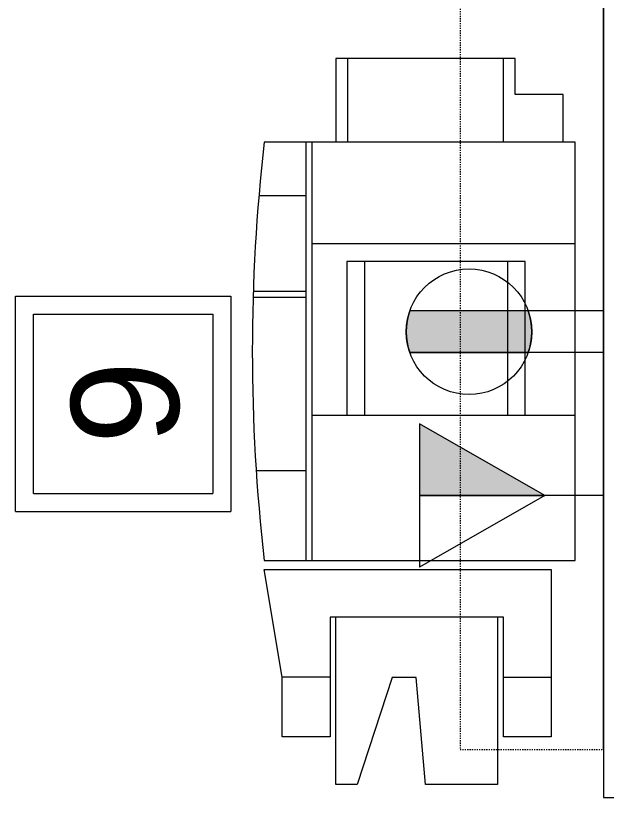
# Model space of a CAD drawing. Header units: inches. Extents: x 1 to 4574, y -953 to 1388.
# Drawn here: x 3402.7 to 3452.1, y 194.3 to 259.7 of the extents above; entities that cross this region are included whole.
import ezdxf

# ---------------------------------------------------------------- set-up
doc = ezdxf.new("R2010")
doc.units = ezdxf.units.IN
doc.header["$MEASUREMENT"] = 0
doc.linetypes.add('Overhead', pattern=[0.15625, 0.09375, -0.0625])
for name, color, linetype, lineweight in [('A-ANNO-NOTE', 131, 'Continuous', 20), ('A-WALL', 113, 'Continuous', 50), ('I-FURN', 30, 'Continuous', 9), ('Q-CASE', 31, 'Continuous', 9)]:
    doc.layers.add(name, color=color, linetype=linetype, lineweight=lineweight)
doc.styles.add('Arial', font='arial.ttf', dxfattribs={"height": 9})

# ---------------------------------------------------------------- blocks, each defined once
blk = doc.blocks.new('Copiers _ Printers - Copier - 60x27-629827-3rd Floor New Construction - Tel_Data_Elec Plan')
at = {"layer": 'I-FURN'}
for p, q in [((9.86, 11.5), (9.86, 15.919)), ((10.36, 11.5), (10.36, 15.919)), ((-4.64, 11.5), (-4.64, 15.674)), ((18.36, 11.5), (18.36, 15.449)), ((-21.89, 13.5), (-12.89, 15)), ((-12.89, 15), (-12.89, -1.373)), ((-12.14, 15), (-12.14, -1.373)), ((22.86, -1.373), (22.86, 15)), ((-26.89, 13.5), (-21.89, 13.5)), ((-26.89, 9.5), (-26.89, 13.5)), ((-21.89, 9.5), (-21.89, 13.5)), ((-12.14, 11.5), (22.86, 11.5)), ((-12.14, 11), (22.86, 11)), ((0, -1.373), (0, 11)), ((14.36, -1.373), (14.36, 11)), ((-21.89, 9.5), (-26.89, 9.5)), ((-16.89, 9.5), (-21.89, 9.5)), ((-16.89, -1.373), (-16.89, 9.5)), ((-30.89, 9), (-16.89, 9)), ((-30.89, 7.23), (-30.89, 9)), ((29.86, 9), (22.86, 9)), ((29.86, -1.373), (29.86, 9)), ((12.874, 8.091), (0, 8.091)), ((12.874, 6.591), (12.874, 8.091)), ((22.86, 8), (29.86, 8)), ((-21.915, 4.29), (-30.89, 7.23)), ((0, 6.591), (12.874, 6.591)), ((12.874, -1.373), (12.874, 6.591)), ((-21.915, 2.29), (-21.915, 4.29)), ((-30.89, 1.5), (-21.915, 2.29)), ((-30.89, -4.5), (-30.89, 1.5)), ((-16.89, -5), (-16.89, -1.373)), ((-12.89, -1.373), (-12.89, -9)), ((-12.14, -1.373), (-12.14, -11)), ((0, -11), (0, -1.373)), ((12.874, -5.334), (12.874, -1.373)), ((14.36, -11), (14.36, -1.373)), ((22.86, -11), (22.86, -1.373)), ((29.86, -6), (29.86, -1.373)), ((-27.956, -4.5), (-30.89, -4.5)), ((-16.89, -4.5), (-27.956, -4.5)), ((-26.89, -5), (-21.89, -5)), ((-26.89, -9), (-26.89, -5)), ((-21.89, -5), (-21.89, -9)), ((-21.89, -5), (-16.89, -5)), ((22.86, -5), (29.86, -5)), ((12.874, -5.334), (0, -5.334)), ((12.874, -6.834), (12.874, -5.334)), ((26.86, -6), (29.86, -6)), ((26.86, -10), (26.86, -6)), ((0, -6.834), (12.874, -6.834)), ((-21.89, -9), (-26.89, -9)), ((-12.89, -9), (-21.89, -9)), ((22.86, -10), (26.86, -10)), ((-12.14, -11), (22.86, -11))]:
    blk.add_line(p, q, dxfattribs=at)
blk.add_arc((5.36, -137.625), 153.625, 83.45902, 96.54098, dxfattribs=at)
blk = doc.blocks.new('Upper Cabinet - Standard Upper Cabinet-2795009-3rd Floor New Construction - Tel_Data_Elec Plan')
at = {"layer": 'Q-CASE', "lineweight": 13}
blk.add_line((84.722, 0), (-47.262, 0), dxfattribs=at)
at = {"layer": 'Q-CASE', "linetype": 'Overhead'}
for p, q in [((84.722, -12), (84.722, 0)), ((-47.262, -12), (84.722, -12))]:
    blk.add_line(p, q, dxfattribs=at)
blk = doc.blocks.new('FORM Equipment_Fixture Tag - Square-214315-3rd Floor New Construction - Tel_Data_Elec Plan')
at = {"layer": 'A-ANNO-NOTE'}
for p, q in [((-0.09375, 0.09375), (0.09375, 0.09375)), ((-0.09375, 0.09375), (0.09375, 0.09375)), ((-0.09375, 0.09375), (0.09375, 0.09375)), ((-0.09375, 0.09375), (-0.09375, -0.09375)), ((0.09375, 0.09375), (0.09375, -0.09375)), ((-0.078125, 0.078125), (-0.078125, -0.078125)), ((-0.078125, 0.078125), (0.078125, 0.078125)), ((0.078125, 0.078125), (0.078125, -0.078125)), ((0.078125, -0.078125), (-0.078125, -0.078125)), ((0.09375, -0.09375), (-0.09375, -0.09375))]:
    blk.add_line(p, q, dxfattribs=at)

msp = doc.modelspace()

# ---------------------------------------------------------------- hatches: boundary and pattern name
at = {"layer": 'A-ANNO-NOTE', "lineweight": 9}
for points in [[(3445.625, 234.766), (3435.646, 234.991), (3435.573, 234.766)], [(3445.625, 234.766), (3445.552, 234.991), (3435.646, 234.991)], [(3435.51, 231.961), (3435.51, 234.538), (3435.35, 233.368)], [(3445.688, 234.538), (3445.625, 234.766), (3435.51, 234.538)], [(3435.51, 234.538), (3445.625, 234.766), (3435.573, 234.766)], [(3435.51, 231.961), (3445.828, 232.777), (3435.51, 234.538)], [(3445.828, 232.777), (3445.688, 234.538), (3435.51, 234.538)], [(3445.828, 232.777), (3445.848, 233.368), (3445.688, 234.538)], [(3435.51, 231.961), (3445.784, 232.424), (3445.828, 232.777)], [(3435.573, 231.732), (3445.784, 232.424), (3435.51, 231.961)], [(3445.625, 231.732), (3445.784, 232.424), (3435.573, 231.732)], [(3435.646, 231.507), (3445.552, 231.507), (3435.573, 231.732)], [(3445.552, 231.507), (3445.625, 231.732), (3435.573, 231.732)], [(3446.927, 219.55), (3436.467, 225.55), (3436.467, 219.55)]]:
    msp.add_hatch(color=256, dxfattribs=at).paths.add_polyline_path(points, flags=0)

# ---------------------------------------------------------------- linework, layer by layer
at = {"layer": 'A-ANNO-NOTE'}
for p, q in [((3445.552, 234.991), (3435.646, 234.991)), ((3451.845, 234.991), (3435.646, 234.991)), ((3435.646, 231.507), (3445.552, 231.507)), ((3451.845, 231.507), (3435.646, 231.507)), ((3436.467, 225.55), (3436.467, 219.55)), ((3446.927, 219.55), (3436.467, 225.55)), ((3436.467, 225.55), (3436.467, 213.55)), ((3446.927, 219.55), (3436.467, 225.55)), ((3436.467, 219.55), (3446.927, 219.55)), ((3451.845, 219.55), (3436.467, 219.55)), ((3446.927, 219.55), (3436.467, 213.55))]:
    msp.add_line(p, q, dxfattribs=at)
msp.add_circle((3440.599, 233.249), 5.25, dxfattribs=at)
for start, end in [(160.62074, 199.37926), (340.62074, 19.37926)]:
    msp.add_arc((3440.599, 233.249), 5.25, start, end, dxfattribs=at)
at = {"layer": 'A-WALL', "color": 250, "lineweight": 20}
for p, q in [((3451.845, 373.684), (3451.845, 194.293)), ((3451.845, 194.293), (3461.845, 194.293))]:
    msp.add_line(p, q, dxfattribs=at)

# ---------------------------------------------------------------- block references
at = {"layer": 'A-ANNO-NOTE', "xscale": 96, "yscale": 96, "zscale": 96, "rotation": 90.00000000000011}
msp.add_blockref('FORM Equipment_Fixture Tag - Square-214315-3rd Floor New Construction - Tel_Data_Elec Plan', (3411.675, 227.218), dxfattribs=at)
at = {"layer": 'I-FURN', "rotation": 90.0000000000002}
msp.add_blockref('Copiers _ Printers - Copier - 60x27-629827-3rd Floor New Construction - Tel_Data_Elec Plan', (3438.472, 226.249), dxfattribs=at)
at = {"layer": 'Q-CASE', "lineweight": 13, "rotation": 269.9999999999999}
msp.add_blockref('Upper Cabinet - Standard Upper Cabinet-2795009-3rd Floor New Construction - Tel_Data_Elec Plan', (3451.845, 283.015), dxfattribs=at)

# ---------------------------------------------------------------- texts
at = {"layer": 'A-ANNO-NOTE', "lineweight": 9, "insert": (3407.322, 227.325), "char_height": 9, "width": 8.37418, "attachment_point": 2, "rotation": 90, "line_spacing_factor": 0.941778, "style": 'Arial'}
msp.add_mtext('9', dxfattribs=at)

doc.saveas('drawing.dxf')
